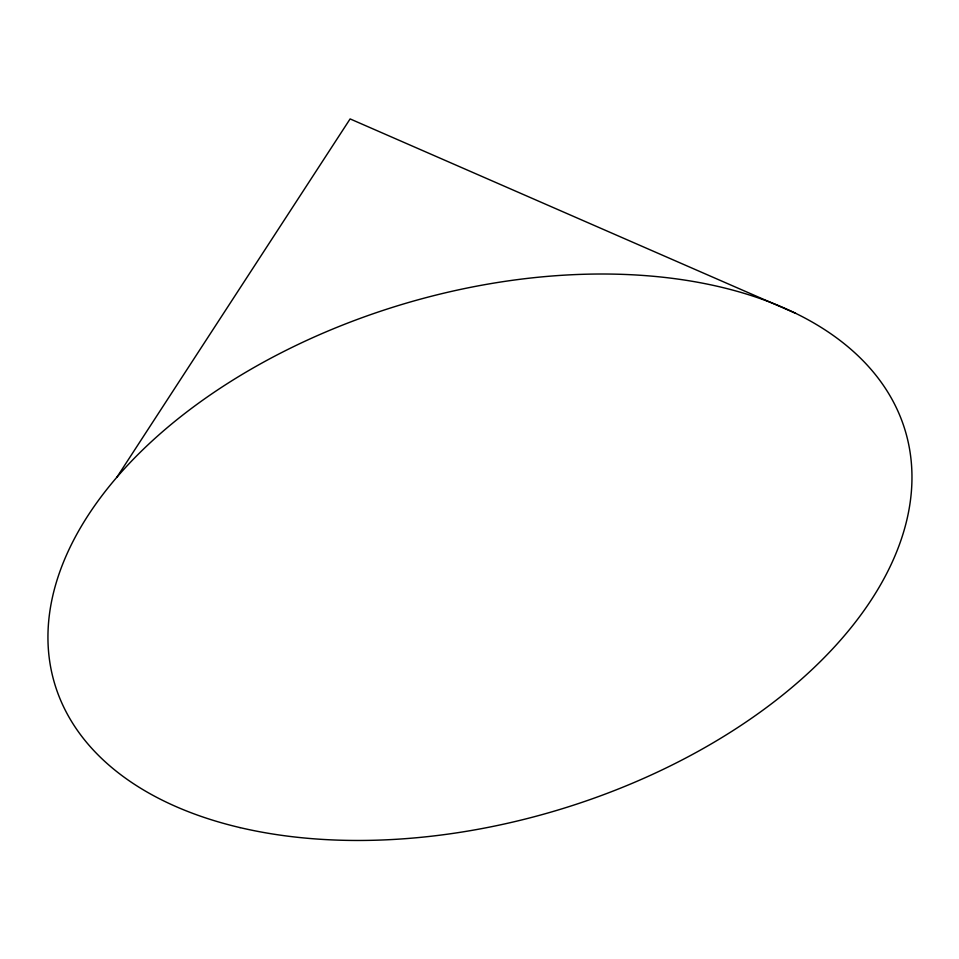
<?xml version="1.0" encoding="UTF-8"?>
<svg xmlns="http://www.w3.org/2000/svg" width="959" height="959" viewBox="0 0 959 959"><rect width="100%" height="100%" fill="white"/><g stroke="black" fill="none" stroke-linecap="round" stroke-linejoin="round"><path stroke-width="1.44" d="M116.938 477.15L350.119 118.916L795.694 313.341M240.074 827.617A443.693 264.54 -16.5 0 0 911.05 495.108A443.693 264.54 -16.5 0 0 288.743 349.004A443.693 264.54 -16.5 0 0 240.074 827.617"/></g></svg>
